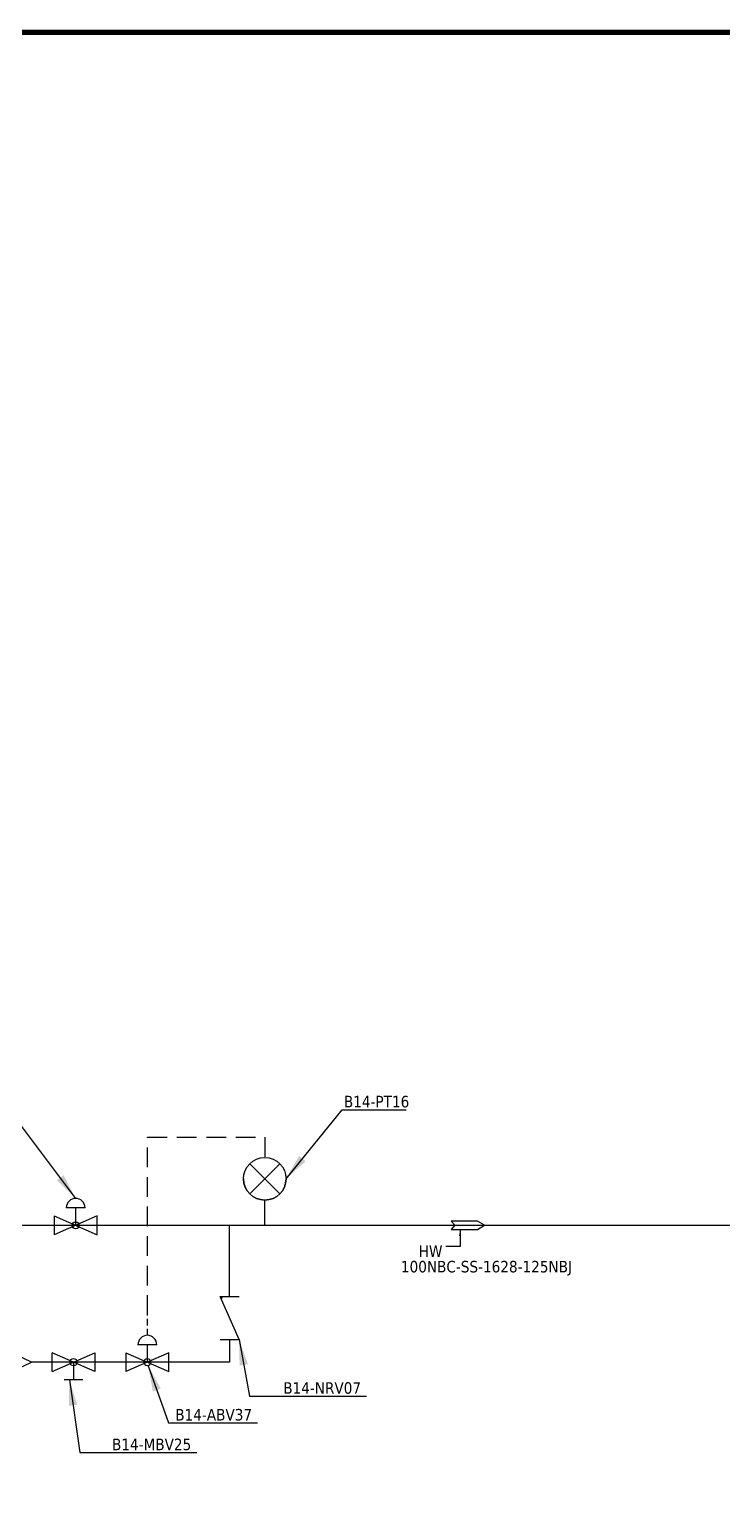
# Model space of a CAD drawing. Header units: millimetres. Extents: x 12318 to 17800, y 6541 to 10165.
# Drawn here: x 14108 to 14779, y 8738 to 10165 of the extents above; entities that cross this region are included whole.
import ezdxf

# ---------------------------------------------------------------- set-up
doc = ezdxf.new("R2010")
doc.units = ezdxf.units.MM
doc.linetypes.add('HIDDEN', pattern=[9.525, 6.35, -3.175])
for name, color, linetype in [('CA LINE', 5, 'Continuous'), ('HW LINE', 1, 'Continuous'), ('INTRUMENT', 3, 'HIDDEN'), ('Reference', 6, 'Continuous')]:
    doc.layers.add(name, color=color, linetype=linetype)
doc.layers.add('TITLE TEXT', color=7, linetype='Continuous', lineweight=20)
doc.dimstyles.new('ISO-25', dxfattribs={"dimtxt": 2.5, "dimasz": 2.5, "dimexe": 1.25, "dimexo": 0.625, "dimtad": 1, "dimtxsty": 'Standard', "dimcen": 2.5, "dimadec": 0, "dimazin": 0, "dimtfac": 1, "dimtmove": 0, "dimatfit": 3, "dimfxl": 1, "dimarcsym": 0})

msp = doc.modelspace()

# ---------------------------------------------------------------- linework, layer by layer
at = {"linetype": 'Continuous', "lineweight": -3}
for p, q in [((14321.6, 9067.4), (14350.8, 9038.3)), ((14321.6, 9038.3), (14350.8, 9067.4)), ((14162.2, 9024.8), (14144, 9024.8)), ((14153.1, 9007.8), (14153.1, 9024.8)), ((14336.2, 9007.8), (14336.2, 9032.2)), ((14173.9, 9017), (14132.3, 8998.7)), ((14132.3, 9017), (14173.9, 8998.7)), ((14132.3, 9017), (14132.3, 8998.7)), ((14173.9, 8998.7), (14173.9, 9017)), ((14293.1, 8938.9), (14311.3, 8938.9)), ((14311.3, 8897.3), (14293.1, 8938.9)), ((14231.6, 8892.3), (14213.4, 8892.3)), ((14222.5, 8875.4), (14222.5, 8892.3)), ((14293.1, 8897.3), (14311.3, 8897.3)), ((14171.8, 8866.2), (14130.3, 8884.5)), ((14130.3, 8866.2), (14171.8, 8884.5)), ((14130.3, 8866.2), (14130.3, 8884.5)), ((14171.8, 8884.5), (14171.8, 8866.2)), ((14243.3, 8884.5), (14201.7, 8866.2)), ((14201.7, 8884.5), (14243.3, 8866.2)), ((14201.7, 8884.5), (14201.7, 8866.2)), ((14243.3, 8866.2), (14243.3, 8884.5)), ((14151, 8875.4), (14151, 8858.4)), ((14160.1, 8858.4), (14141.9, 8858.4))]:
    msp.add_line(p, q, dxfattribs=at)
for p, q in [((14037.3, 9007.8), (14971.8, 9007.8)), ((14293.1, 8938.9), (14294.9, 8937.2)), ((14294.9, 8937.2), (14294, 8936.8))]:
    msp.add_line(p, q)
at = {"linetype": 'HIDDEN', "lineweight": -3}
msp.add_line((14222.5, 8901.4), (14222.5, 8921.1), dxfattribs=at)
for centre, radius in [((14336.2, 9052.8), 20.6), ((14153.1, 9007.8), 3.45), ((14151, 8875.4), 3.45), ((14222.5, 8875.4), 3.45)]:
    msp.add_circle(centre, radius)
at = {"linetype": 'Continuous', "lineweight": -3}
for centre, radius, start, end in [((14336.2, 9052.8), 20.6, 180, 0), ((14153.1, 9024.8), 9.1, 0, 180), ((14222.5, 8892.3), 9.1, 0, 180)]:
    msp.add_arc(centre, radius, start, end, dxfattribs=at)
at = {"layer": 'CA LINE'}
for p, q in [((14302.2, 8938.9), (14302.2, 9007.8)), ((14263.5, 8875.4), (14110.4, 8875.4))]:
    msp.add_line(p, q, dxfattribs=at)
msp.add_lwpolyline([(14302.2, 8897.3), (14302.2, 8875.4), (14263.5, 8875.4)], dxfattribs=at)
at = {"layer": 'HW LINE'}
msp.add_lwpolyline([(14542.1, 9003.8), (14549, 9007.8), (14542.1, 9011.9), (14516.7, 9011.9), (14520.2, 9007.8), (14516.7, 9003.8), (14542.1, 9003.8)], close=True, dxfattribs=at)
at = {"layer": 'INTRUMENT', "linetype": 'HIDDEN', "lineweight": -3, "ltscale": 3}
msp.add_line((14336.2, 9093), (14336.2, 9073.4), dxfattribs=at)
msp.add_lwpolyline([(14222.5, 8921.1), (14222.5, 9093), (14336.2, 9093)], dxfattribs=at)
at = {"layer": 'Reference'}
msp.add_lwpolyline([(14079.6, 8889.9), (13940, 8889.9), (13940, 8860.8), (14079.6, 8860.8), (14110.4, 8875.4)], close=True, dxfattribs=at)
at = {"layer": 'TITLE TEXT', "ltscale": 5, "const_width": 5.38}
msp.add_lwpolyline([(17437.1, 10162.1), (17437.1, 6543.5), (12321.1, 6543.5), (12321.1, 10162.1)], close=True, dxfattribs=at)

# ---------------------------------------------------------------- texts
at = {"char_height": 11.166, "width": 777.184}
for s, insert, attachment_point in [('{\\fTahoma|b0|i0|c0|p34;B14-PT16}', (14476.1, 9133.1), 3), ('{\\fTahoma|b0|i0|c0|p34;HW}', (14508.2, 8988.3), 3), ('\\pxt9;{\\fTahoma|b0|i0|c0|p34;100NBC-SS-1628-125NBJ}', (14468, 8973.4), 1), ('{\\fTahoma|b0|i0|c0|p34;B14-NRV07}', (14429.4, 8856), 3), ('{\\fTahoma|b0|i0|c0|p34;B14-ABV37}', (14323.9, 8830.1), 3), ('{\\fTahoma|b0|i0|c0|p34;B14-MBV25}', (14265, 8801.4), 3)]:
    msp.add_mtext(s, dxfattribs=dict(at, insert=insert, attachment_point=attachment_point))

# ---------------------------------------------------------------- leaders
at = {"linetype": 'Continuous', "lineweight": -3}
for points in [[(14356.8, 9052.9), (14411.2, 9119.6), (14473.1, 9119.6)], [(14153.1, 9033.9), (14100.9, 9103.5), (14027.4, 9103.5)], [(14311.3, 8897.3), (14321.5, 8842.5), (14434.7, 8842.5)], [(14223.4, 8872), (14242.9, 8816.6), (14329.2, 8816.6)], [(14147, 8858.4), (14157.1, 8787.9), (14270.4, 8787.9)]]:
    msp.add_leader(points, dimstyle='ISO-25', override={"dimscale": 10, "dimtad": 0}, dxfattribs=at)
at = {"layer": 'HW LINE'}
msp.add_leader([(14525.3, 9003.8), (14525.3, 8987.3), (14511.4, 8987.3)], dimstyle='ISO-25', override={"dimscale": 2.5, "dimgap": 0.625, "dimtad": 0}, dxfattribs=at)

doc.saveas('drawing.dxf')
